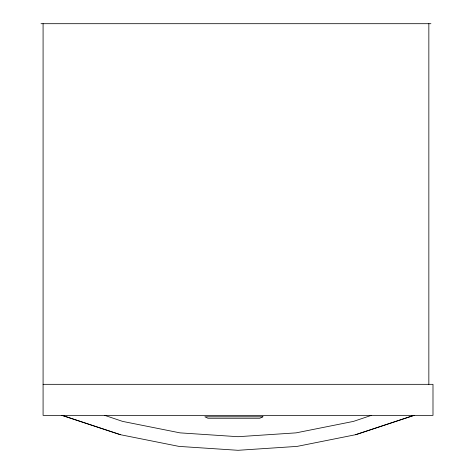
<?xml version="1.0" encoding="UTF-8"?>
<svg xmlns="http://www.w3.org/2000/svg" width="474" height="474" viewBox="0 0 474 474"><rect width="100%" height="100%" fill="white"/><g stroke="black" fill="none" stroke-linecap="round" stroke-linejoin="round"><path stroke-width="0.71" d="M371.326 415.372L353.509 421.386L296.072 432.863L238.037 436.702L180.002 432.863L122.565 421.386L104.748 415.372M61.869 415.372L120.479 434.711L178.959 446.395L238.037 450.3L297.115 446.395L355.595 434.711L413.867 415.372M355.595 434.711L414.205 415.372M41.007 23.7L430.919 23.7M43.081 384.325L432.993 384.325L432.993 415.372L43.081 415.372L43.081 23.7M62.207 415.372L120.479 434.711M428.846 23.7L428.846 384.325M262.922 416.788L259.811 418.246L207.962 418.246L204.851 416.788L262.922 416.788"/></g></svg>
